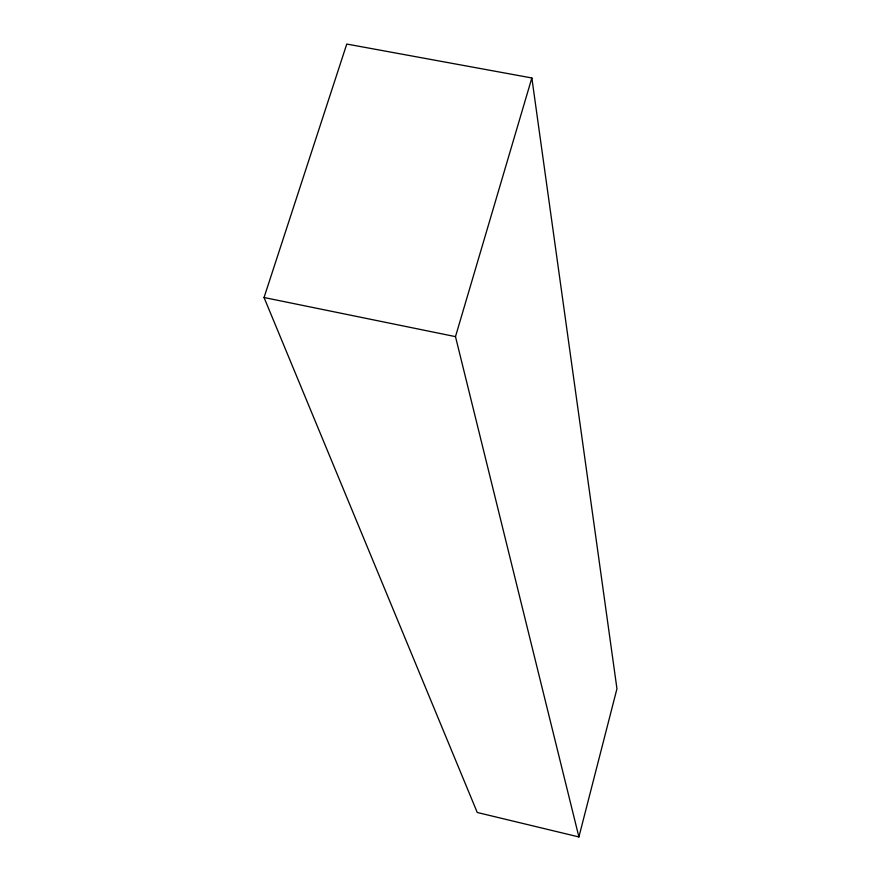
<?xml version="1.0" encoding="UTF-8"?>
<svg xmlns="http://www.w3.org/2000/svg" width="881" height="881" viewBox="0 0 881 881"><rect width="100%" height="100%" fill="white"/><g stroke="black" fill="none" stroke-linecap="round" stroke-linejoin="round"><path stroke-width="1.32" d="M578.905 836.95L616.953 688.744L531.849 77.969L346.773 44.05L264.047 297.514L477.249 812.48L578.905 836.95L455.488 336.63L531.849 77.969M264.047 297.514L455.488 336.63"/></g></svg>
